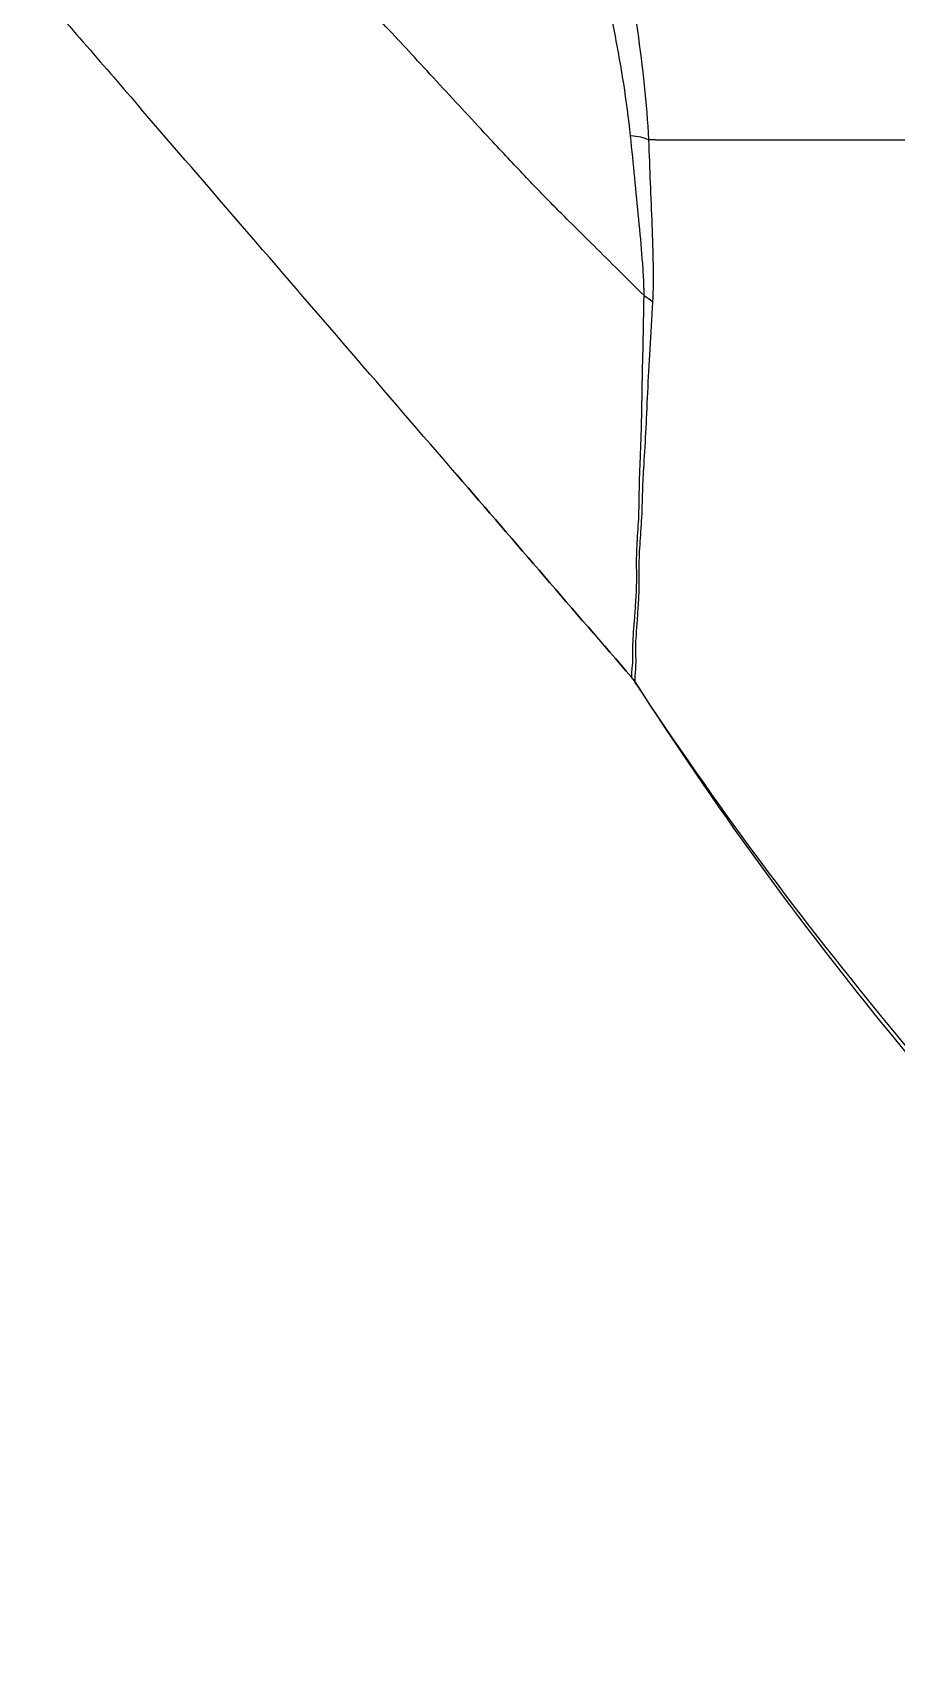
# Model space of a CAD drawing. Extents: x 9.3 to 87, y 1.1 to 68.8.
# Drawn here: x 34.091 to 35.382, y 4.208 to 6.653 of the extents above; entities that cross this region are included whole.
import ezdxf

# ---------------------------------------------------------------- set-up
doc = ezdxf.new("R2010")
doc.units = 0
doc.header["$MEASUREMENT"] = 0
doc.layers.add('OBJECT', color=7, linetype='CONTINUOUS')

msp = doc.modelspace()

# ---------------------------------------------------------------- linework, layer by layer
at = {"layer": 'OBJECT'}
msp.add_line((35.0219, 6.493), (35.0117, 6.4929), dxfattribs=at)
for points, knots in [([(35.005, 6.2599), (34.9925, 6.2723), (34.9674, 6.2973), (34.9298, 6.3347), (34.8978, 6.3663), (34.871, 6.393), (34.8491, 6.4155), (34.8258, 6.4398), (34.8011, 6.4659), (34.7716, 6.4976), (34.7376, 6.5343), (34.6996, 6.5752), (34.6632, 6.6146), (34.6267, 6.6539), (34.5885, 6.6945), (34.5465, 6.739), (34.4993, 6.7884), (34.4456, 6.8442), (34.3833, 6.9087), (34.3176, 6.9764), (34.2598, 7.0359), (34.2211, 7.0759), (34.1988, 7.0989), (34.1847, 7.1137), (34.1703, 7.1287), (34.156, 7.1439), (34.1384, 7.1624), (34.1176, 7.1842), (34.1014, 7.2009), (34.0933, 7.2093)], [0, 0, 0, 0, 0.040454, 0.080876, 0.12127, 0.143512, 0.167414, 0.192978, 0.220205, 0.249095, 0.291419, 0.33375, 0.376088, 0.413308, 0.455601, 0.502972, 0.552415, 0.611203, 0.679356, 0.756898, 0.826467, 0.868762, 0.883758, 0.899552, 0.915361, 0.931184, 0.947021, 0.973443, 1, 1, 1, 1]), ([(34.9849, 6.4988), (34.9821, 6.5248), (34.9786, 6.5509), (34.9704, 6.603), (34.9658, 6.6291), (34.9505, 6.7073), (34.9384, 6.7595), (34.9247, 6.8117)], [0, 0, 0, 0, 0.25, 0.25, 0.5, 0.5, 1, 1, 1, 1]), ([(34.9659, 6.8204), (34.9774, 6.7654), (34.9872, 6.7106), (35.0028, 6.6014), (35.0088, 6.547), (35.0117, 6.493)], [0, 0, 0, 0, 0.5, 0.5, 1, 1, 1, 1]), ([(34.0911, 6.7255), (34.0977, 6.718), (34.1044, 6.7104), (34.1178, 6.695), (34.1246, 6.6873), (34.1448, 6.6641), (34.1583, 6.6486), (34.1988, 6.6019), (34.2258, 6.5707), (34.2528, 6.5394)], [0, 0, 0, 0, 0.125, 0.125, 0.25, 0.25, 0.5, 0.5, 1, 1, 1, 1]), ([(34.7256, 5.9915), (34.6187, 6.1155), (34.5117, 6.2394), (34.4047, 6.3634), (34.3541, 6.422), (34.3034, 6.4807), (34.2528, 6.5394)], [0, 0, 0, 0, 0.01248017, 0.01248017, 0.01248017, 0.01838969, 0.01838969, 0.01838969, 0.01838969]), ([(35.0117, 6.493), (35.0086, 6.4944), (35.0047, 6.4956), (34.9956, 6.4976), (34.9904, 6.4983), (34.9849, 6.4988)], [0, 0, 0, 0, 0.5, 0.5, 1, 1, 1, 1]), ([(35.005, 6.2599), (35.005, 6.262), (35.005, 6.2643), (35.0049, 6.2687), (35.0049, 6.271), (35.0047, 6.2778), (35.0045, 6.2823), (35.0038, 6.2962), (35.0031, 6.3056), (35.0009, 6.3344), (34.9991, 6.3541), (34.9952, 6.3945), (34.9931, 6.4152), (34.989, 6.4568), (34.9869, 6.4777), (34.9849, 6.4988)], [0, 0, 0, 0, 0.03125, 0.03125, 0.0625, 0.0625, 0.125, 0.125, 0.25, 0.25, 0.5, 0.5, 0.75, 0.75, 1, 1, 1, 1]), ([(35.0117, 6.4929), (35.0125, 6.4711), (35.0133, 6.4496), (35.015, 6.4071), (35.0159, 6.3861), (35.0174, 6.3452), (35.0181, 6.3253), (35.0187, 6.2869), (35.0186, 6.2683), (35.0176, 6.2508)], [0, 0, 0, 0, 0.25, 0.25, 0.5, 0.5, 0.75, 0.75, 1, 1, 1, 1]), ([(34.9866, 5.689), (34.9862, 5.6942), (34.9871, 5.6998), (34.9881, 5.7113), (34.9884, 5.7156), (34.9884, 5.7234), (34.9883, 5.7262), (34.9882, 5.732), (34.9883, 5.735), (34.9886, 5.7502), (34.9897, 5.7635), (34.9916, 5.7871), (34.9923, 5.7955), (34.9934, 5.8141), (34.9939, 5.8242), (34.9941, 5.841), (34.994, 5.847), (34.9938, 5.8593), (34.9938, 5.8655), (34.9943, 5.8843), (34.9952, 5.897), (34.9969, 5.9242), (34.9976, 5.9387), (34.9979, 5.9626), (34.9979, 5.9708), (34.9983, 5.9874), (34.9986, 5.9959), (34.9996, 6.0219), (35.0004, 6.0401), (35.0013, 6.0692), (35.0015, 6.0792), (35.0019, 6.0996), (35.002, 6.1101), (35.003, 6.1635), (35.0042, 6.2095), (35.005, 6.2599)], [0, 0, 0, 0, 0.125, 0.125, 0.1875, 0.1875, 0.21875, 0.21875, 0.25, 0.25, 0.375, 0.375, 0.4375, 0.4375, 0.5, 0.5, 0.53125, 0.53125, 0.5625, 0.5625, 0.625, 0.625, 0.6875, 0.6875, 0.71875, 0.71875, 0.75, 0.75, 0.8125, 0.8125, 0.84375, 0.84375, 0.875, 0.875, 1, 1, 1, 1]), ([(35.0176, 6.2508), (35.0148, 6.2018), (35.0121, 6.1568), (35.009, 6.0942), (35.0083, 6.074), (35.0062, 6.0359), (35.005, 6.018), (35.0036, 5.9923), (35.0031, 5.9839), (35.0024, 5.9675), (35.0022, 5.9593), (35.0017, 5.9355), (35.0008, 5.9209), (34.9989, 5.8936), (34.9979, 5.8809), (34.9972, 5.8621), (34.9971, 5.8559), (34.9973, 5.8435), (34.9974, 5.8376), (34.9972, 5.8206), (34.9968, 5.8104), (34.9957, 5.7917), (34.9951, 5.7831), (34.9933, 5.7592), (34.9923, 5.7457), (34.9921, 5.7301), (34.9922, 5.7271), (34.9923, 5.7212), (34.9925, 5.7183), (34.9926, 5.7103), (34.9923, 5.7058), (34.9915, 5.694), (34.9908, 5.6882), (34.9912, 5.6828)], [0, 0, 0, 0, 0.125, 0.125, 0.1875, 0.1875, 0.25, 0.25, 0.28125, 0.28125, 0.3125, 0.3125, 0.375, 0.375, 0.4375, 0.4375, 0.46875, 0.46875, 0.5, 0.5, 0.5625, 0.5625, 0.625, 0.625, 0.75, 0.75, 0.78125, 0.78125, 0.8125, 0.8125, 0.875, 0.875, 1, 1, 1, 1]), ([(36.8625, 3.8931), (36.6747, 4.0041), (36.4943, 4.1254), (36.2347, 4.3224), (36.1499, 4.3907), (35.9841, 4.5322), (35.9033, 4.6054), (35.7462, 4.7559), (35.6699, 4.8334), (35.5215, 4.9927), (35.4494, 5.0747), (35.2407, 5.3259), (35.1113, 5.5008), (34.9912, 5.6828)], [0, 0, 0, 0, 0.25, 0.25, 0.375, 0.375, 0.5, 0.5, 0.625, 0.625, 0.75, 0.75, 1, 1, 1, 1]), ([(34.9916, 5.6822), (35.1092, 5.4988), (35.2368, 5.3232), (35.4431, 5.0713), (35.5143, 4.9893), (35.6619, 4.8291), (35.738, 4.7513), (35.8944, 4.6003), (35.9747, 4.5272), (36.1398, 4.3855), (36.2246, 4.3169), (36.4842, 4.1192), (36.6644, 3.9979), (36.852, 3.887)], [0, 0, 0, 0, 0.25, 0.25, 0.375, 0.375, 0.5, 0.5, 0.625, 0.625, 0.75, 0.75, 1, 1, 1, 1])]:
    msp.add_open_spline(points, degree=3, knots=knots, dxfattribs=at)
for points in [[(35.0117, 6.493), (35.0117, 6.493), (35.0117, 6.4929), (35.0117, 6.4929)], [(35.0219, 6.493), (35.1432, 6.493), (35.2859, 6.493), (35.447, 6.493)], [(35.005, 6.2599), (35.0099, 6.2573), (35.0142, 6.2542), (35.0176, 6.2508)], [(34.9866, 5.689), (34.8996, 5.7898), (34.8126, 5.8907), (34.7256, 5.9915)], [(34.7256, 5.9915), (34.8126, 5.8907), (34.8996, 5.7898), (34.9865, 5.689)], [(34.9865, 5.689), (34.9884, 5.6868), (34.9901, 5.6846), (34.9916, 5.6822)], [(34.9912, 5.6828), (34.9898, 5.685), (34.9882, 5.687), (34.9866, 5.689)]]:
    msp.add_open_spline(points, degree=3, dxfattribs=at)

doc.saveas('drawing.dxf')
